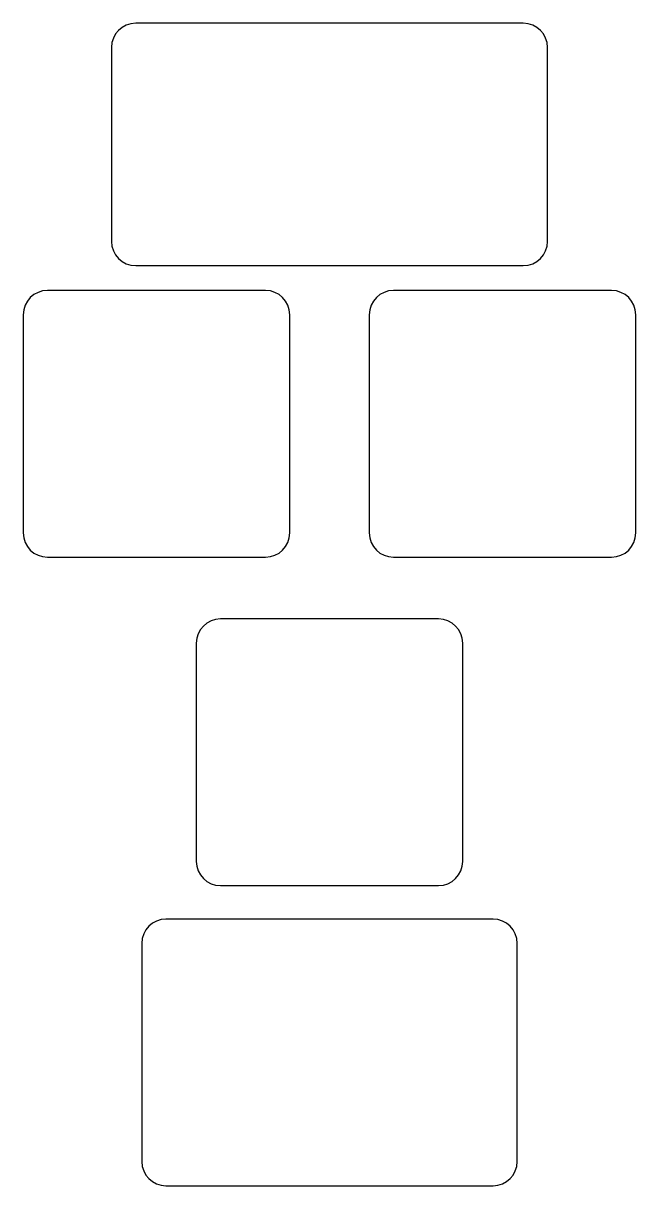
# Model space of a CAD drawing. Header units: millimetres. Extents: x 127.1 to 177.7, y 28.4 to 124.3.
import ezdxf

# ---------------------------------------------------------------- set-up
doc = ezdxf.new("R2010")
doc.units = ezdxf.units.MM

msp = doc.modelspace()

# ---------------------------------------------------------------- linework, layer by layer
for p, q in [((168.4, 124.3), (136.4, 124.3)), ((134.4, 122.3), (134.4, 106.3)), ((170.4, 106.3), (170.4, 122.3)), ((136.4, 104.3), (168.4, 104.3)), ((147.1125, 102.25), (129.1125, 102.25)), ((175.6875, 102.25), (157.6875, 102.25)), ((127.1125, 100.25), (127.1125, 82.25)), ((149.1125, 82.25), (149.1125, 100.25)), ((155.6875, 100.25), (155.6875, 82.25)), ((177.6875, 82.25), (177.6875, 100.25)), ((129.1125, 80.25), (147.1125, 80.25)), ((157.6875, 80.25), (175.6875, 80.25)), ((161.4, 75.15), (143.4, 75.15)), ((141.4, 73.15), (141.4, 55.15)), ((163.4, 55.15), (163.4, 73.15)), ((143.4, 53.15), (161.4, 53.15)), ((165.9, 50.385), (138.9, 50.385)), ((136.9, 48.385), (136.9, 30.385)), ((167.9, 30.385), (167.9, 48.385)), ((138.9, 28.385), (165.9, 28.385))]:
    msp.add_line(p, q)
for centre, start, end in [((136.4, 122.3), 90, 180), ((168.4, 122.3), 0, 90), ((136.4, 106.3), 180, 270), ((168.4, 106.3), 270, 360), ((129.1125, 100.25), 90, 180), ((147.1125, 100.25), 0, 90), ((157.6875, 100.25), 90, 180), ((175.6875, 100.25), 0, 90), ((129.1125, 82.25), 180, 270), ((147.1125, 82.25), 270, 360), ((157.6875, 82.25), 180, 270), ((175.6875, 82.25), 270, 360), ((143.4, 73.15), 90, 180), ((161.4, 73.15), 0, 90), ((143.4, 55.15), 180, 270), ((161.4, 55.15), 270, 360), ((138.9, 48.385), 90, 180), ((165.9, 48.385), 0, 90), ((138.9, 30.385), 180, 270), ((165.9, 30.385), 270, 360)]:
    msp.add_arc(centre, 2, start, end)

doc.saveas('drawing.dxf')
